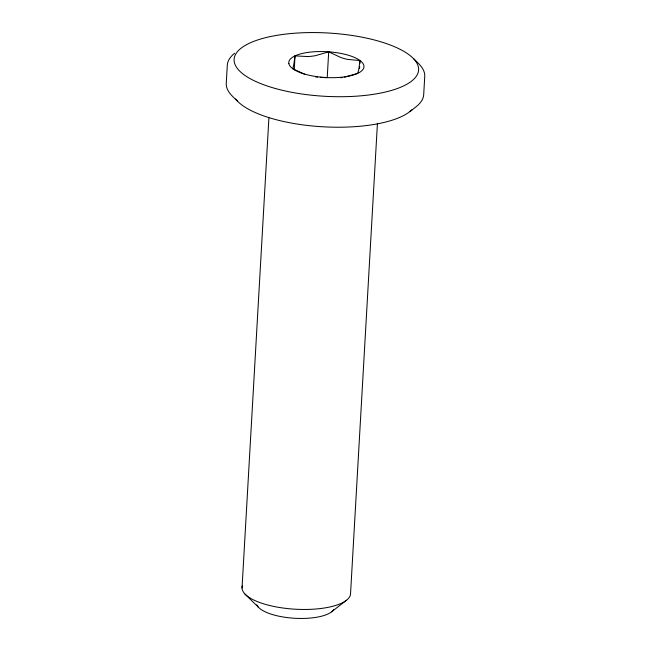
<?xml version="1.0" encoding="UTF-8"?>
<svg xmlns="http://www.w3.org/2000/svg" width="651" height="651" viewBox="0 0 651 651"><rect width="100%" height="100%" fill="white"/><g stroke="black" fill="none" stroke-linecap="round" stroke-linejoin="round"><path stroke-width="0.98" d="M242.034 587.926L268.904 117.912M294.244 69.82L295.033 55.896L307.899 56.556A65.661 54.668 -53.4 0 0 315.58 55.636L328.698 51.828L340.668 57.434A65.661 52.064 64.9 0 0 347.813 59.42L360.036 60.559L359.865 63.538M327.217 77.689L328.698 51.828M359.58 68.51L359.694 66.524M377.442 123.251L350.572 593.264A54.35 18.643 3.3 0 1 292.95 609.059A54.35 18.643 3.3 0 1 242.473 585.518M295.033 55.896L294.008 63.066A65.661 2.604 -85.9 0 1 293.479 65.987L292.714 68.689L304.676 74.287M360.036 60.559L359.01 67.728A65.661 2.604 -85.9 0 1 358.481 70.642L357.708 73.351L344.591 77.152M234.637 53.244C230.739 56.312 227.24 60.681 227.256 65.881L226.206 84.174C226.393 91.449 232.619 96.429 237.379 101.06M409.984 111.492C415.729 107.024 423.695 102.158 423.744 93.89L424.794 75.597C424.607 68.322 418.381 63.342 413.621 58.712M331.636 611.785L346.519 600.214M320.284 77.323L326.468 77.721M315.548 76.899L317.509 77.127M244.979 594.078L258.545 607.375M342.654 77.485A65.661 54.668 -53.4 0 1 340.742 77.746M333.833 609.377A39.125 13.419 3.3 0 1 294.35 618.247A39.125 13.419 3.3 0 1 256.779 604.722M412.091 109.653A92.385 31.687 3.3 0 1 321.936 126.733A92.385 31.687 3.3 0 1 235.605 98.985M288.865 63.627L288.775 62.773A37.652 12.914 3.3 0 1 344.338 54.163A37.652 12.914 3.3 0 1 346.69 76.533A37.652 12.914 3.3 0 1 288.865 63.627M275.397 88.503A92.385 31.687 3.3 0 0 418.447 71.228A92.385 31.687 3.3 0 0 285.276 34.137A92.385 31.687 3.3 0 0 275.397 88.503"/></g></svg>
